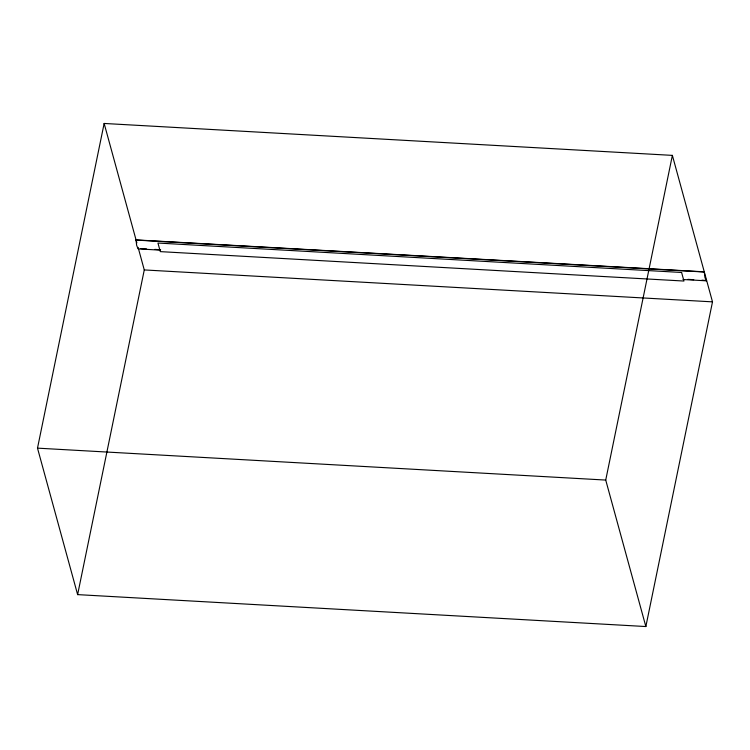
<?xml version="1.0" encoding="UTF-8"?>
<svg xmlns="http://www.w3.org/2000/svg" width="750" height="750" viewBox="0 0 750 750"><rect width="100%" height="100%" fill="white"/><g stroke="black" fill="none" stroke-linecap="round" stroke-linejoin="round"><path stroke-width="1.12" d="M701.944 280.144L706.594 280.584L705.009 277.819L704.278 271.828L136.05 239.906L136.613 245.213L138.028 248.859L160.378 250.153M37.5 448.144L104.147 123.459L672.375 155.381L712.5 301.856L645.853 626.541L77.625 594.619L37.5 448.144L605.728 480.066L645.853 626.541M77.625 594.619L144.272 269.934L138.103 247.397M605.728 480.066L672.375 155.381M136.013 240.084L704.241 272.006M140.738 248.616L146.588 248.944M154.772 249.403L160.612 249.731M687.919 279.356L693.759 279.684M683.006 279.516L706.388 280.828M144.272 269.934L712.5 301.856M104.147 123.459L136.866 242.887M681.6 272.466L157.95 243.047L160.294 251.625L683.953 281.044L681.6 272.466"/></g></svg>
